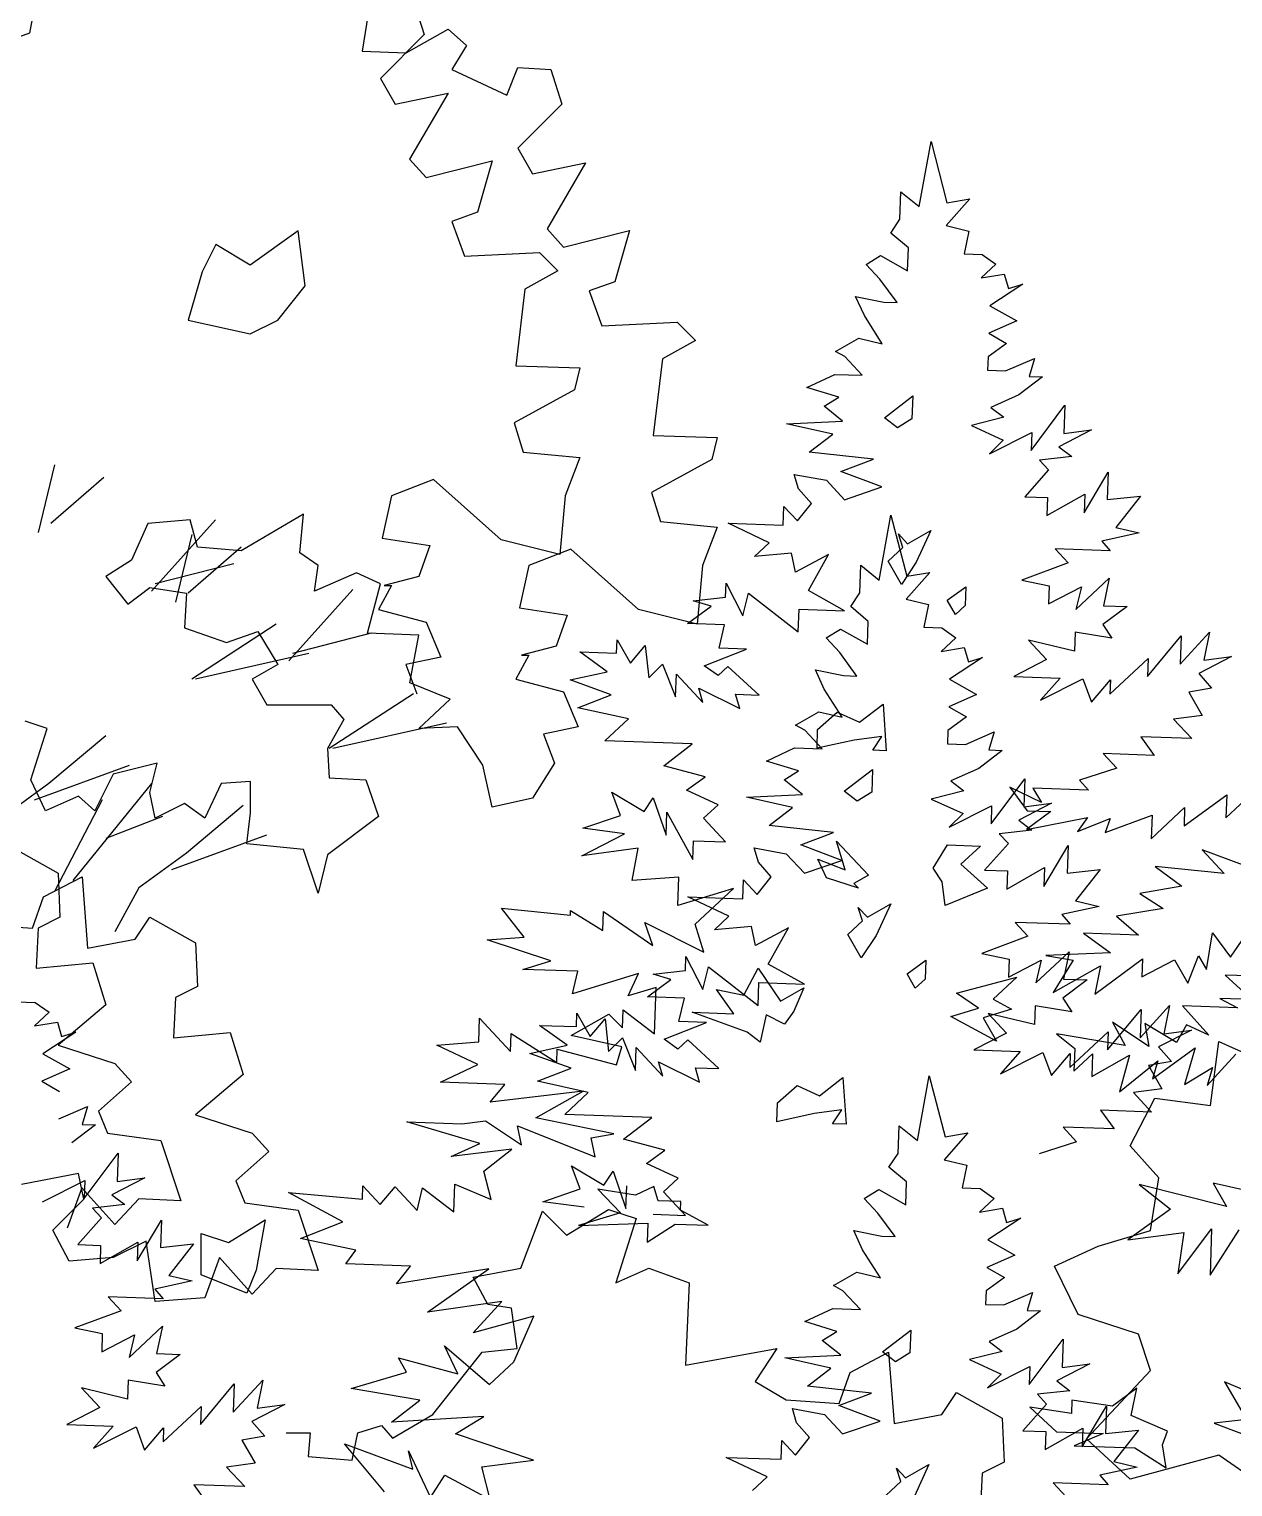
# Model space of a CAD drawing. Header units: inches. Extents: x 11.9 to 85.3, y 21.1 to 37.4.
# Drawn here: x 17.5778 to 17.8891, y 22.9887 to 23.3657 of the extents above; entities that cross this region are included whole.
import ezdxf

# ---------------------------------------------------------------- set-up
doc = ezdxf.new("R2010")
doc.units = ezdxf.units.IN
doc.header["$MEASUREMENT"] = 0
doc.layers.add('CAY', color=94, linetype='Continuous')
doc.layers.add('CAY-3', color=61, linetype='Continuous')

# ---------------------------------------------------------------- blocks, each defined once
blk = doc.blocks.new('A$C76451831')
at = {"layer": 'CAY'}
for p, q in [((2471.78, 2031.89), (2478.52, 2069.28)), ((2478.52, 2069.28), (2487.71, 2034.06)), ((2460.65, 2024.58), (2461.2, 2040.42)), ((2461.2, 2040.42), (2471.78, 2031.89)), ((2500.93, 2036.32), (2487.25, 2020.93)), ((2487.71, 2034.06), (2500.93, 2036.32)), ((2455.38, 2016.6), (2460.65, 2024.58)), ((2465.51, 2008.09), (2455.38, 2016.6)), ((2487.25, 2020.93), (2500.28, 2017.75)), ((2500.28, 2017.75), (2497.56, 2004.7)), ((2465.05, 1994.95), (2465.51, 2008.09)), ((2441.16, 1998.51), (2449.49, 2003.66)), ((2449.49, 2003.66), (2465.05, 1994.95)), ((2497.56, 2004.7), (2507.97, 2004.34)), ((2507.97, 2004.34), (2515.93, 1998.62)), ((2449.02, 1990.07), (2441.16, 1998.51)), ((2515.93, 1998.62), (2507.5, 1990.75)), ((2507.5, 1990.75), (2520.72, 1993.01)), ((2520.72, 1993.01), (2523.15, 1984.77)), ((2458.97, 1976.58), (2449.02, 1990.07)), ((2531.39, 1987.2), (2512.38, 1974.72)), ((2523.15, 1984.77), (2531.39, 1987.2)), ((2435.08, 1980.13), (2451.28, 1976.85)), ((2440.13, 1969.08), (2435.08, 1980.13)), ((2451.28, 1976.85), (2458.97, 1976.58)), ((2512.38, 1974.72), (2527.93, 1966.01)), ((2450.44, 1952.85), (2440.13, 1969.08)), ((2527.93, 1966.01), (2511.82, 1958.87)), ((2511.82, 1958.87), (2522.04, 1953.07)), ((2423.54, 1948.35), (2436.95, 1956.04)), ((2428.88, 1945.44), (2423.54, 1948.35)), ((2436.95, 1956.04), (2450.44, 1952.85)), ((2522.04, 1953.07), (2511.35, 1945.28)), ((2438.93, 1934.67), (2428.88, 1945.44)), ((2511.35, 1945.28), (2511.08, 1937.59)), ((2521.49, 1937.22), (2538.05, 1944.35)), ((2538.05, 1944.35), (2534.97, 1934.03)), ((2406.96, 1927.62), (2423.09, 1935.22)), ((2423.09, 1935.22), (2438.93, 1934.67)), ((2511.08, 1937.59), (2521.49, 1937.22)), ((2542.67, 1933.76), (2529.16, 1923.36)), ((2534.97, 1934.03), (2542.67, 1933.76)), ((2425.34, 1921.99), (2406.96, 1927.62)), ((2529.16, 1923.36), (2513.05, 1916.21)), ((2417.01, 1916.85), (2425.34, 1921.99)), ((2427.58, 1908.32), (2417.01, 1916.85)), ((2513.05, 1916.21), (2520.56, 1910.51)), ((2536.2, 1891.38), (2555.69, 1917.44)), ((2555.69, 1917.44), (2555.12, 1901.14)), ((2395.35, 1906.72), (2427.58, 1908.32)), ((2421.88, 1900.81), (2395.35, 1906.72)), ((2520.56, 1910.51), (2501.81, 1905.72)), ((2408.38, 1890.4), (2421.88, 1900.81)), ((2501.81, 1905.72), (2520.1, 1897.38)), ((2512.12, 1889.5), (2536.57, 1901.79)), ((2536.57, 1901.79), (2536.2, 1891.38)), ((2571.06, 1903.31), (2552.14, 1893.54)), ((2555.12, 1901.14), (2571.06, 1903.31)), ((2445.4, 1886.39), (2408.38, 1890.4)), ((2520.1, 1897.38), (2512.12, 1889.5)), ((2552.14, 1893.54), (2559.64, 1887.84)), ((2426.57, 1879.34), (2445.4, 1886.39)), ((2559.64, 1887.84), (2540.99, 1885.77)), ((2540.99, 1885.77), (2546.23, 1880.15)), ((2402.2, 1869.31), (2399.77, 1877.55)), ((2399.77, 1877.55), (2418.24, 1874.19)), ((2418.24, 1874.19), (2428.72, 1862.94)), ((2450.28, 1870.35), (2426.57, 1879.34)), ((2546.23, 1880.15), (2532.55, 1864.76)), ((2566.67, 1855.41), (2580.63, 1878.94)), ((2580.63, 1878.94), (2580.08, 1863.1)), ((2409.61, 1860.89), (2402.2, 1869.31)), ((2428.72, 1862.94), (2450.28, 1870.35)), ((2532.55, 1864.76), (2545.68, 1864.3)), ((2545.31, 1853.88), (2567.05, 1866.27)), ((2545.68, 1864.3), (2545.31, 1853.88)), ((2567.05, 1866.27), (2566.67, 1855.41)), ((2580.08, 1863.1), (2599.18, 1865.15)), ((2599.18, 1865.15), (2584.95, 1847.06)), ((2393.31, 1848.31), (2393.69, 1859.18)), ((2393.69, 1859.18), (2401.56, 1850.74)), ((2401.56, 1850.74), (2409.61, 1860.89)), ((2361.63, 1849.42), (2393.31, 1848.31)), ((2385.26, 1838.17), (2361.63, 1849.42)), ((2598.44, 1843.87), (2576.97, 1839.18)), ((2576.97, 1839.18), (2581.76, 1833.57)), ((2584.95, 1847.06), (2598.44, 1843.87)), ((2376.83, 1830.3), (2385.26, 1838.17)), ((2581.76, 1833.57), (2550.08, 1834.68)), ((2550.08, 1834.68), (2557.51, 1826.71)), ((5942.98, 1269.38), (5949.73, 1306.77)), ((5949.73, 1306.77), (5958.92, 1271.55)), ((5931.85, 1262.06), (5932.41, 1277.91)), ((5932.41, 1277.91), (5942.98, 1269.38)), ((5972.14, 1273.8), (5958.46, 1258.41)), ((5958.92, 1271.55), (5972.14, 1273.8)), ((5926.59, 1254.09), (5931.85, 1262.06)), ((5936.72, 1245.57), (5926.59, 1254.09)), ((5958.46, 1258.41), (5971.49, 1255.24)), ((5971.49, 1255.24), (5968.77, 1242.19)), ((5936.26, 1232.44), (5936.72, 1245.57)), ((5912.36, 1236), (5920.7, 1241.15)), ((5920.23, 1227.56), (5912.36, 1236)), ((5920.7, 1241.15), (5936.26, 1232.44)), ((5968.77, 1242.19), (5979.18, 1241.82)), ((5987.14, 1236.11), (5978.71, 1228.24)), ((5979.18, 1241.82), (5987.14, 1236.11)), ((5930.18, 1214.07), (5920.23, 1227.56)), ((5978.71, 1228.24), (5991.93, 1230.5)), ((5991.93, 1230.5), (5994.36, 1222.25)), ((6002.6, 1224.69), (5983.58, 1212.2)), ((5994.36, 1222.25), (6002.6, 1224.69)), ((5906.28, 1217.62), (5922.48, 1214.34)), ((5911.34, 1206.57), (5906.28, 1217.62)), ((5922.48, 1214.34), (5930.18, 1214.07)), ((5983.58, 1212.2), (5999.14, 1203.5)), ((5921.65, 1190.34), (5911.34, 1206.57)), ((5999.14, 1203.5), (5983.03, 1196.36)), ((5894.75, 1185.84), (5908.16, 1193.53)), ((5908.16, 1193.53), (5921.65, 1190.34)), ((5983.03, 1196.36), (5993.25, 1190.56)), ((5900.09, 1182.93), (5894.75, 1185.84)), ((5993.25, 1190.56), (5982.56, 1182.77)), ((5910.13, 1172.16), (5900.09, 1182.93)), ((5982.56, 1182.77), (5982.29, 1175.08)), ((5992.7, 1174.71), (6009.26, 1181.84)), ((6009.26, 1181.84), (6006.18, 1171.52)), ((5878.17, 1165.11), (5894.29, 1172.71)), ((5894.29, 1172.71), (5910.13, 1172.16)), ((5982.29, 1175.08), (5992.7, 1174.71)), ((6013.87, 1171.25), (6000.37, 1160.84)), ((6006.18, 1171.52), (6013.87, 1171.25)), ((5896.55, 1159.48), (5878.17, 1165.11)), ((5888.21, 1154.33), (5896.55, 1159.48)), ((6000.37, 1160.84), (5984.26, 1153.7)), ((5898.79, 1145.8), (5888.21, 1154.33)), ((5984.26, 1153.7), (5991.76, 1148)), ((6007.41, 1128.86), (6026.9, 1154.93)), ((6026.9, 1154.93), (6026.33, 1138.63)), ((5866.56, 1144.21), (5898.79, 1145.8)), ((5893.09, 1138.3), (5866.56, 1144.21)), ((5991.76, 1148), (5973.02, 1143.21)), ((5973.02, 1143.21), (5991.31, 1134.87)), ((5879.59, 1127.89), (5893.09, 1138.3)), ((5983.33, 1126.99), (6007.77, 1139.28)), ((5991.31, 1134.87), (5983.33, 1126.99)), ((6007.77, 1139.28), (6007.41, 1128.86)), ((6042.27, 1140.79), (6023.35, 1131.03)), ((6026.33, 1138.63), (6042.27, 1140.79)), ((5916.61, 1123.88), (5879.59, 1127.89)), ((6030.85, 1125.33), (6012.2, 1123.26)), ((6023.35, 1131.03), (6030.85, 1125.33)), ((5897.78, 1116.83), (5916.61, 1123.88)), ((6017.44, 1117.63), (6003.76, 1102.25)), ((6012.2, 1123.26), (6017.44, 1117.63)), ((5443.64, 1115.32), (5470, 1100.55)), ((5870.98, 1115.04), (5889.44, 1111.68)), ((5873.41, 1106.8), (5870.98, 1115.04)), ((5889.44, 1111.68), (5899.93, 1100.43)), ((5921.48, 1107.84), (5897.78, 1116.83)), ((6037.87, 1092.89), (6051.84, 1116.43)), ((6051.84, 1116.43), (6051.28, 1100.59)), ((5470, 1100.55), (5471.06, 1075.24)), ((5880.82, 1098.38), (5873.41, 1106.8)), ((5899.93, 1100.43), (5921.48, 1107.84)), ((6003.76, 1102.25), (6016.89, 1101.79)), ((6016.52, 1091.37), (6038.25, 1103.76)), ((6016.89, 1101.79), (6016.52, 1091.37)), ((6038.25, 1103.76), (6037.87, 1092.89)), ((6051.28, 1100.59), (6070.39, 1102.64)), ((6070.39, 1102.64), (6056.16, 1084.55)), ((5864.52, 1085.8), (5864.9, 1096.67)), ((5864.9, 1096.67), (5872.76, 1088.23)), ((5872.76, 1088.23), (5880.82, 1098.38)), ((5856.47, 1075.66), (5832.84, 1086.91)), ((5832.84, 1086.91), (5864.52, 1085.8)), ((6056.16, 1084.55), (6069.65, 1081.36)), ((5471.06, 1075.24), (5458.4, 1068.91)), ((5848.03, 1067.79), (5856.47, 1075.66)), ((6069.65, 1081.36), (6048.18, 1076.67)), ((6048.18, 1076.67), (6052.97, 1071.06)), ((5458.4, 1068.91), (5457.35, 1045.71)), ((5869.4, 1069.76), (5848.03, 1067.79)), ((5871.74, 1058.8), (5869.4, 1069.76)), ((5890.67, 1069.02), (5871.74, 1058.8)), ((5879.07, 1048.12), (5890.67, 1069.02)), ((6052.97, 1071.06), (6021.29, 1072.17)), ((6021.29, 1072.17), (6028.72, 1064.2)), ((6028.72, 1064.2), (6002.09, 1054.25)), ((5831.36, 1044.35), (5831.64, 1052.5)), ((5831.64, 1052.5), (5841.4, 1033.57)), ((6002.09, 1054.25), (6017.83, 1050.98)), ((6017.83, 1050.98), (6017.47, 1040.57)), ((6017.47, 1040.57), (6036.39, 1050.33)), ((6033.21, 1037.3), (6052.42, 1055.21)), ((6036.39, 1050.33), (6033.21, 1037.3)), ((6052.42, 1055.21), (6049.15, 1039.46)), ((5457.35, 1045.71), (5490.04, 1048.87)), ((5490.04, 1048.87), (5497.42, 1024.62)), ((5812.7, 1042.28), (5831.36, 1044.35)), ((5823.02, 1039.2), (5812.7, 1042.28)), ((5841.4, 1033.57), (5844.58, 1046.6)), ((5844.58, 1046.6), (5873.25, 1024.3)), ((5899.96, 1036.51), (5879.07, 1048.12)), ((5809.53, 1029.24), (5823.02, 1039.2)), ((5873.25, 1024.3), (5873.71, 1037.43)), ((5873.71, 1037.43), (5899.96, 1036.51)), ((6062.73, 1038.99), (6048.77, 1028.59)), ((6049.15, 1039.46), (6062.73, 1038.99)), ((5446.38, 1026.44), (5456.79, 1026.07)), ((5456.79, 1026.07), (5464.75, 1020.36)), ((5497.42, 1024.62), (5470, 1001.41)), ((5830.8, 1028.5), (5809.53, 1029.24)), ((5827.61, 1015.01), (5830.8, 1028.5)), ((6048.77, 1028.59), (6053.93, 1020.71)), ((5464.75, 1020.36), (5456.32, 1012.49)), ((5768.6, 1012.08), (5768.87, 1019.78)), ((5768.87, 1019.78), (5776.56, 1006.37)), ((5776.56, 1006.37), (5785.07, 1016.5)), ((5785.07, 1016.5), (5787.13, 997.84)), ((6005.86, 1019.66), (6016.35, 1008.42)), ((6032.38, 1013.3), (6005.86, 1019.66)), ((6032.76, 1024.17), (6032.38, 1013.3)), ((6053.93, 1020.71), (6032.76, 1024.17)), ((6074.46, 998.68), (6093.86, 1022.03)), ((6093.29, 1005.73), (6110.24, 1024.18)), ((6093.86, 1022.03), (6093.29, 1005.73)), ((6110.24, 1024.18), (6106.96, 1007.97)), ((5456.32, 1012.49), (5469.54, 1014.75)), ((5480.21, 1008.94), (5461.2, 996.45)), ((5469.54, 1014.75), (5471.97, 1006.5)), ((5471.97, 1006.5), (5480.21, 1008.94)), ((5747.33, 1012.83), (5768.6, 1012.08)), ((5763.24, 1001.39), (5747.33, 1012.83)), ((5819.1, 1004.88), (5843.45, 1014.46)), ((5843.45, 1014.46), (5827.61, 1015.01)), ((6016.35, 1008.42), (5997.43, 998.65)), ((6052.81, 988.56), (6074.83, 1009.1)), ((6074.83, 1009.1), (6074.46, 998.68)), ((6122.9, 1010.14), (6103.98, 1000.37)), ((6106.96, 1007.97), (6122.9, 1010.14)), ((5470, 1001.41), (5502.7, 990.87)), ((5741.78, 996.7), (5763.24, 1001.39)), ((5787.13, 997.84), (5795.11, 1005.72)), ((5795.11, 1005.72), (5802.61, 986.87)), ((5802.61, 986.87), (5803.07, 1000)), ((5803.07, 1000), (5818.36, 983.6)), ((5827.06, 999.16), (5819.1, 1004.88)), ((5832.68, 1004.41), (5827.06, 999.16)), ((5850.68, 987.91), (5832.68, 1004.41)), ((6103.98, 1000.37), (6111.38, 991.95)), ((5461.2, 996.45), (5476.75, 987.75)), ((5765.5, 988.16), (5741.78, 996.7)), ((5818.36, 983.6), (5815.93, 991.84)), ((5815.93, 991.84), (5839.54, 980.14)), ((5997.43, 998.65), (6024.13, 997.72)), ((6024.13, 997.72), (6012.81, 984.97)), ((6012.81, 984.97), (6037.25, 997.26)), ((6037.25, 997.26), (6042.23, 983.94)), ((6042.23, 983.94), (6053.09, 996.71)), ((6053.09, 996.71), (6052.81, 988.56)), ((6111.38, 991.95), (6098.16, 989.69)), ((5476.75, 987.75), (5460.64, 980.61)), ((5502.7, 990.87), (5512.19, 980.32)), ((5746.21, 980.68), (5765.5, 988.16)), ((5839.54, 980.14), (5837.1, 988.38)), ((5837.1, 988.38), (5850.68, 987.91)), ((6098.16, 989.69), (6105.85, 976.28)), ((5460.64, 980.61), (5470.86, 974.81)), ((5512.19, 980.32), (5493.21, 963.44)), ((5775.43, 974.22), (5746.21, 980.68)), ((5761.85, 961.55), (5775.43, 974.22)), ((6105.85, 976.28), (6089.46, 974.13)), ((6089.46, 974.13), (6099.95, 962.89)), ((5470.31, 958.96), (5486.87, 966.09)), ((5486.87, 966.09), (5483.79, 955.77)), ((5493.21, 963.44), (5498.48, 950.79)), ((5812.09, 959.79), (5761.85, 961.55)), ((5795.79, 947.21), (5812.09, 959.79)), ((6070.53, 963.91), (6078.31, 953.21)), ((6099.95, 962.89), (6070.53, 963.91)), ((5491.49, 955.5), (5477.98, 945.09)), ((5483.79, 955.77), (5491.49, 955.5)), ((5498.48, 950.79), (5529.07, 946.57)), ((6078.31, 953.21), (6048.89, 954.24)), ((6048.89, 954.24), (6056.75, 945.81)), ((5529.07, 946.57), (5540.67, 911.76)), ((5819.59, 940.94), (5795.79, 947.21)), ((5808.89, 933.16), (5819.59, 940.94)), ((6056.75, 945.81), (6035.21, 938.85)), ((5485.02, 913.12), (5504.51, 939.18)), ((5504.51, 939.18), (5503.94, 922.88)), ((5827.18, 924.81), (5808.89, 933.16)), ((5519.88, 925.04), (5500.96, 915.28)), ((5503.94, 922.88), (5519.88, 925.04)), ((5770.77, 918.62), (5765.8, 931.94)), ((5765.8, 931.94), (5784.45, 920.86)), ((5784.45, 920.86), (5789.71, 928.84)), ((5789.71, 928.84), (5797.11, 907.27)), ((5818.75, 916.95), (5827.18, 924.81)), ((5460.94, 911.24), (5485.39, 923.53)), ((5483.71, 919.15), (5475.28, 895.94)), ((5502.7, 898.05), (5483.71, 919.15)), ((5485.39, 923.53), (5485.02, 913.12)), ((5749.22, 911.21), (5770.77, 918.62)), ((5797.11, 907.27), (5797.57, 920.4)), ((5831.42, 903.36), (5818.75, 916.95)), ((5508.46, 909.58), (5489.81, 907.51)), ((5489.81, 907.51), (5495.05, 901.89)), ((5500.96, 915.28), (5508.46, 909.58)), ((5516.41, 912.82), (5502.7, 898.05)), ((5540.67, 911.76), (5516.41, 912.82)), ((5773.13, 908.11), (5749.22, 911.21)), ((5495.05, 901.89), (5481.37, 886.5)), ((5515.49, 877.14), (5529.45, 900.68)), ((5529.45, 900.68), (5528.9, 884.84)), ((5812.86, 904), (5831.42, 903.36)), ((5481.37, 886.5), (5494.5, 886.04)), ((5494.14, 875.62), (5515.87, 888.01)), ((5494.5, 886.04), (5494.14, 875.62)), ((5515.87, 888.01), (5515.49, 877.14)), ((5528.9, 884.84), (5548, 886.89)), ((5548, 886.89), (5533.78, 868.8)), ((5547.26, 865.61), (5525.8, 860.92)), ((5533.78, 868.8), (5547.26, 865.61)), ((5525.8, 860.92), (5530.59, 855.31)), ((5506.33, 848.45), (5479.7, 838.5)), ((5498.9, 856.42), (5506.33, 848.45)), ((5530.59, 855.31), (5498.9, 856.42)), ((5479.7, 838.5), (5495.44, 835.23)), ((5495.44, 835.23), (5495.08, 824.82)), ((5495.08, 824.82), (5514, 834.58)), ((5510.83, 821.55), (5530.03, 839.46)), ((5514, 834.58), (5510.83, 821.55)), ((5530.03, 839.46), (5526.76, 823.71)), ((5540.34, 823.24), (5526.38, 812.84)), ((5526.76, 823.71), (5540.34, 823.24)), ((5510.37, 808.42), (5509.99, 797.55)), ((5531.55, 804.96), (5510.37, 808.42)), ((5526.38, 812.84), (5531.55, 804.96)), ((5552.08, 782.93), (5571.47, 806.28)), ((5570.9, 789.98), (5587.86, 808.43)), ((5571.47, 806.28), (5570.9, 789.98)), ((5587.86, 808.43), (5584.57, 792.23)), ((5509.99, 797.55), (5483.48, 803.92)), ((5483.48, 803.92), (5493.96, 792.67)), ((5493.96, 792.67), (5475.04, 782.9)), ((5530.42, 772.81), (5552.44, 793.35)), ((5552.44, 793.35), (5552.08, 782.93)), ((5600.51, 794.39), (5581.59, 784.62)), ((5584.57, 792.23), (5600.51, 794.39)), ((5475.04, 782.9), (5501.74, 781.97)), ((5501.74, 781.97), (5490.42, 769.22)), ((5490.42, 769.22), (5514.87, 781.51)), ((5514.87, 781.51), (5519.84, 768.19)), ((5581.59, 784.62), (5589, 776.2)), ((5519.84, 768.19), (5530.71, 780.96)), ((5530.71, 780.96), (5530.42, 772.81)), ((5589, 776.2), (5575.78, 773.95)), ((5575.78, 773.95), (5583.47, 760.53)), ((5583.47, 760.53), (5567.08, 758.38)), ((5567.08, 758.38), (5577.56, 747.14)), ((5577.56, 747.14), (5548.14, 748.16)), ((5548.14, 748.16), (5555.93, 737.47))]:
    blk.add_line(p, q, dxfattribs=at)
for points in [[(2451.67, 1910.2), (2467.97, 1922.77), (2467.51, 1909.64), (2459.17, 1904.49)], [(2453.77, 1827.61), (2462.2, 1835.48), (2459.75, 1843.27), (2464.99, 1837.65), (2478.4, 1845.34), (2470.06, 1827.05), (2461.46, 1814.2)], [(1109.93, 1128.8), (1105.97, 1160.49), (1078.25, 1140.68), (1058.46, 1152.57), (1050.54, 1136.72), (1042.62, 1109), (1078.25, 1101.08), (1094.09, 1109)], [(5922.87, 1147.68), (5939.17, 1160.26), (5938.72, 1147.13), (5930.38, 1141.98)], [(5924.98, 1065.1), (5933.41, 1072.97), (5930.96, 1080.76), (5936.2, 1075.14), (5949.61, 1082.83), (5941.27, 1064.53), (5932.66, 1051.69)], [(1443.61, 1052.71), (1459.91, 1065.28), (1459.45, 1052.15), (1451.12, 1047)], [(1445.71, 970.13), (1454.15, 977.99), (1451.7, 985.78), (1456.94, 980.16), (1470.35, 987.85), (1462.01, 969.56), (1453.4, 956.71)], [(5923.88, 955.89), (5916.19, 956.16), (5921.45, 964.13), (5905.51, 961.97), (5884.05, 957.28), (5884.43, 968.14), (5895.66, 978.18), (5908.59, 972.29), (5922.1, 982.7)], [(5552.38, 869.17), (5552.38, 892.93), (5568.21, 887.65), (5589.33, 900.85), (5584.05, 871.81), (5578.77, 858.61)], [(1444.62, 860.91), (1436.93, 861.18), (1442.19, 869.16), (1426.25, 866.99), (1404.79, 862.3), (1405.17, 873.17), (1416.4, 883.2), (1429.33, 877.31), (1442.84, 887.72)], [(1428.71, 781.68), (1410.34, 787.76), (1405.28, 798.36), (1420.93, 792.38), (1416.07, 808.87), (1434.41, 789.19), (1426.09, 784.49)], [(1476.88, 785.44), (1471.71, 793.32), (1479.88, 806.64), (1498.89, 805.98), (1487.65, 795.49), (1503.03, 781.8), (1478.67, 771.77)], [(1364.64, 698.69), (1332.87, 710.23), (1356.86, 709.39), (1346.92, 723.33), (1362.67, 720.07), (1370.91, 735.64), (1383.84, 716.61), (1397.25, 724.3), (1391.35, 710.9), (1386.1, 703.38), (1375.41, 708.74), (1372.14, 692.99)], [(1485.06, 721.23), (1519.82, 730.44), (1506.23, 717.77), (1516.91, 711.96), (1500.42, 707.09), (1508.11, 693.68), (1481.87, 707.74), (1497.9, 712.62)], [(1313.22, 601.66), (1310.78, 609.9), (1300.19, 604.83), (1278.56, 608.31), (1291.67, 594.7), (1267.4, 587.39), (1307.33, 588.72), (1306.95, 577.85), (1323.17, 588.16), (1342.18, 587.5), (1326.17, 596.22), (1326.34, 601.2)], [(1603.76, 460.95), (1606.76, 469.01), (1585.77, 477.9), (1589.04, 493.65), (1575.08, 483.26), (1551.64, 486.8), (1551.37, 479.1), (1527.48, 482.66), (1542.84, 468.52), (1569.55, 467.59), (1552.99, 460.46), (1587.84, 459.24), (1606.01, 447.73)]]:
    blk.add_lwpolyline(points, close=True, dxfattribs=at)
for points in [[(5674.61, 1603.64), (5680.94, 1583.6), (5655.63, 1558.29), (5664.07, 1543.52), (5694.65, 1549.85), (5672.5, 1511.88), (5682, 1501.33), (5719.96, 1510.83), (5711.53, 1481.3), (5696.76, 1476.02), (5704.14, 1455.98), (5747.39, 1458.09), (5757.93, 1447.55), (5738.95, 1437), (5733.67, 1392.7), (5770.59, 1391.65), (5767.42, 1378.99), (5732.62, 1360.01), (5737.89, 1343.13), (5770.59, 1339.97), (5762.15, 1317.82), (5758.99, 1284.07), (5725.24, 1292.51), (5686.21, 1327.31), (5661.96, 1317.82), (5656.68, 1293.56), (5684.1, 1289.34), (5677.78, 1271.41), (5657.74, 1266.14), (5661.96, 1266.14), (5654.57, 1252.43), (5682, 1245.05), (5690.43, 1225.01), (5670.39, 1220.79), (5676.72, 1203.91)], [(1146.97, 1290.31), (1142.75, 1263.94), (1168.06, 1262.89), (1192.32, 1276.6), (1202.86, 1267.11), (1194.43, 1253.4), (1226.07, 1238.63), (1232.4, 1254.45), (1251.38, 1253.4), (1257.71, 1233.36), (1232.4, 1208.05), (1240.83, 1193.28), (1271.42, 1199.61), (1249.27, 1161.64), (1258.76, 1151.09), (1296.73, 1160.59), (1288.29, 1131.05), (1273.53, 1125.78), (1280.91, 1105.74), (1324.15, 1107.85), (1334.7, 1097.3), (1315.72, 1086.76), (1310.44, 1042.46), (1347.36, 1041.41), (1344.19, 1028.75), (1309.39, 1009.77), (1314.66, 992.89), (1347.36, 989.73), (1338.92, 967.58), (1335.75, 933.83), (1302, 942.27), (1262.98, 977.07), (1238.72, 967.58), (1233.45, 943.32), (1260.87, 939.1), (1254.54, 921.17), (1234.5, 915.9), (1238.72, 915.9), (1231.34, 902.19), (1258.76, 894.8), (1267.2, 874.77), (1247.16, 870.55), (1253.49, 853.67)], [(5467.89, 1335.75), (5458.4, 1296.72)], [(5496.37, 1328.37), (5465.78, 1302)], [(5560.71, 1304.11), (5523.79, 1262.97)], [(5571.25, 1278.8), (5525.9, 1267.19)], [(5595.51, 1243.99), (5547, 1212.35)], [(5614.5, 1227.12), (5549.1, 1212.35)], [(1155.56, 433.99), (1132.5, 461.54), (1171.87, 447.02), (1169.52, 457.53), (1182.18, 430.79), (1190.33, 443.66), (1216.58, 429.59), (1211.79, 448.35), (1241.39, 452.3), (1196.6, 467.46), (1212.81, 477.32), (1159.68, 474.19), (1175.98, 486.77), (1136.34, 493.59), (1168.38, 502.9), (1163.69, 511.23), (1197.8, 501.87), (1190.21, 518.01), (1216.17, 495.79), (1230.22, 508.9), (1241.57, 535.25), (1206.79, 525.59), (1223.28, 543.6), (1180.46, 537.39), (1215.78, 562.45), (1162.46, 553.88), (1170.52, 564.03), (1133.41, 565.32), (1139.12, 573.28), (1107.18, 579.84), (1131.53, 589.42), (1100.4, 606.37), (1142.87, 602.62), (1143.13, 610.32), (1153.18, 599.54), (1161.69, 609.67), (1174.36, 596.08), (1177.53, 609.12), (1195.63, 595.34), (1196.18, 611.18), (1217.17, 602.29), (1212.76, 618.77), (1229.06, 631.34), (1194.02, 627.13), (1210.6, 634.71), (1168.43, 647.06), (1200.12, 645.95), (1213.77, 647.74), (1234.59, 633.87), (1232.25, 644.83), (1276.94, 626.95), (1274.6, 637.91), (1287.82, 640.17), (1242.83, 649.45), (1270.11, 664.82), (1216.42, 658.53), (1224.93, 668.66), (1187.81, 669.96), (1209.46, 680.08), (1185.84, 691.33), (1209.92, 693.21), (1210.4, 706.8), (1228.31, 687.58), (1228.67, 698), (1254.82, 681.22), (1255.09, 688.91), (1289.22, 680.02), (1292.3, 690.34), (1263.07, 696.8), (1284.8, 709.18), (1292.68, 701.2), (1293.04, 711.62), (1311.14, 697.84), (1312.07, 724.55), (1296.04, 719.67), (1301.93, 732.61), (1263.9, 720.79), (1267.08, 733.83), (1235.4, 734.94), (1251.43, 739.82), (1214.69, 751.98), (1236.05, 753.5), (1223.04, 770.27), (1262.77, 766.17), (1262.86, 768.88), (1281.49, 757.35), (1281.87, 768.22), (1310.19, 748.64), (1305.67, 761.95), (1339.52, 744.9), (1334.64, 760.94), (1356.65, 781.48), (1324.59, 771.71), (1325.16, 788.02), (1298.36, 786.23), (1301.73, 804.7), (1269.4, 800.39), (1293.86, 813.13), (1269.96, 816.24), (1291.51, 823.64), (1286.54, 836.96), (1305.19, 825.89), (1310.45, 833.86), (1317.85, 812.3), (1318.31, 825.43), (1333.22, 798.16), (1333.6, 809.03), (1352.16, 808.38), (1339.49, 821.97), (1347.92, 829.83), (1329.63, 838.18), (1340.33, 845.97), (1316.53, 852.24), (1332.83, 864.81), (1282.59, 866.57), (1296.17, 879.24), (1266.94, 885.7), (1286.24, 893.19), (1262.52, 901.72), (1283.98, 906.41), (1268.07, 917.85), (1289.34, 917.11), (1289.61, 924.8), (1297.3, 911.39), (1305.81, 921.52), (1307.87, 902.86), (1315.85, 910.74), (1323.35, 891.89), (1323.81, 905.02), (1339.1, 888.62), (1336.67, 896.87), (1360.27, 885.16), (1357.84, 893.41), (1371.42, 892.93), (1353.42, 909.43), (1347.8, 904.19), (1339.84, 909.9), (1364.19, 919.48), (1348.35, 920.03), (1351.54, 933.52), (1330.27, 934.26), (1343.76, 944.22), (1333.44, 947.3), (1352.09, 949.37), (1352.38, 957.52), (1362.14, 938.59), (1365.31, 951.63), (1393.99, 929.32), (1394.45, 942.45), (1420.7, 941.53), (1399.81, 953.14), (1411.41, 974.04), (1392.48, 963.83), (1390.14, 974.79), (1368.77, 972.81), (1377.2, 980.68), (1353.58, 991.93), (1385.26, 990.82), (1385.64, 1001.69), (1393.5, 993.26), (1401.56, 1003.4), (1394.15, 1011.82), (1391.72, 1020.07), (1410.18, 1016.7), (1420.67, 1005.45), (1442.22, 1012.86), (1418.52, 1021.85), (1437.34, 1028.9), (1400.33, 1032.91), (1413.83, 1043.32), (1387.3, 1049.23), (1419.53, 1050.83), (1408.95, 1059.36), (1417.29, 1064.51), (1398.91, 1070.13), (1415.03, 1077.73), (1430.87, 1077.18), (1420.83, 1087.96), (1415.49, 1090.86), (1428.9, 1098.55), (1442.38, 1095.36), (1432.08, 1111.59), (1427.02, 1122.65), (1443.22, 1119.36), (1450.92, 1119.09), (1440.97, 1132.59), (1433.1, 1141.02), (1441.44, 1146.17), (1457, 1137.47), (1457.45, 1150.6), (1447.33, 1159.11), (1452.59, 1167.09), (1453.15, 1182.93), (1463.72, 1174.4), (1470.47, 1211.8), (1479.66, 1176.57), (1492.88, 1178.83), (1479.2, 1163.44), (1492.23, 1160.26), (1489.51, 1147.21), (1499.92, 1146.85), (1507.88, 1141.13), (1499.45, 1133.26), (1512.67, 1135.52), (1515.1, 1127.28), (1523.34, 1129.71), (1504.32, 1117.23), (1519.88, 1108.52), (1503.77, 1101.38), (1513.99, 1095.58), (1503.3, 1087.8), (1503.03, 1080.1), (1513.44, 1079.74), (1530, 1086.86), (1526.92, 1076.54), (1534.61, 1076.28), (1521.11, 1065.87), (1505, 1058.72), (1512.5, 1053.02), (1493.76, 1048.24), (1512.04, 1039.89), (1504.07, 1032.01), (1528.51, 1044.3), (1528.15, 1033.89), (1547.64, 1059.95), (1547.07, 1043.65), (1563, 1045.82), (1544.08, 1036.05), (1551.59, 1030.35), (1532.94, 1028.28), (1538.18, 1022.66), (1524.5, 1007.27), (1537.63, 1006.81), (1537.26, 996.4), (1558.99, 1008.78), (1558.61, 997.92), (1572.58, 1021.46), (1572.02, 1005.61), (1591.13, 1007.66), (1576.9, 989.57), (1590.38, 986.38), (1568.92, 981.69), (1573.71, 976.08), (1542.03, 977.19), (1549.45, 969.22), (1522.82, 959.27), (1538.57, 956), (1538.21, 945.59), (1557.13, 955.36), (1553.95, 942.32), (1573.16, 960.24), (1569.89, 944.48), (1583.47, 944.01), (1569.51, 933.62), (1574.67, 925.73), (1553.49, 929.19), (1553.11, 918.32), (1526.6, 924.69), (1537.08, 913.44), (1518.16, 903.68), (1544.87, 902.74), (1533.55, 889.99), (1557.99, 902.29), (1562.97, 888.96), (1573.83, 901.73), (1573.55, 893.58), (1595.56, 914.12), (1595.2, 903.71), (1614.59, 927.06), (1614.03, 910.76), (1630.98, 929.2), (1627.7, 913), (1643.63, 915.16), (1624.71, 905.4), (1632.12, 896.98), (1618.9, 894.72), (1626.59, 881.3), (1610.2, 879.16), (1620.69, 867.91), (1591.27, 868.94), (1599.05, 858.24), (1569.63, 859.27), (1577.49, 850.83), (1555.95, 843.88), (1561.19, 838.25), (1529.06, 839.38), (1534.21, 831.04), (1515.93, 839.83), (1525.89, 826.34), (1539.46, 825.87), (1525.51, 815.47), (1560.64, 822.41), (1554.93, 814.45), (1573.77, 821.95), (1570.77, 813.89), (1597.85, 823.83), (1597.37, 810.24), (1616.58, 828.16), (1616.22, 817.74), (1640.85, 835.47), (1640.39, 822.34), (1656.79, 837.63)], [(1649.87, 795.26), (1626.6, 803.78), (1639.27, 790.19), (1599.54, 794.3), (1615, 782.88), (1590.84, 778.74), (1604.13, 770.11), (1577.24, 765.61), (1590, 754.74), (1558.32, 755.85), (1573.78, 744.43), (1536.57, 743.01), (1552.33, 740.19), (1540.81, 721.55), (1568.08, 736.92), (1564.79, 720.71), (1592.24, 741.06), (1591.88, 730.65), (1610.8, 740.41), (1618.48, 727), (1624.47, 742.66), (1629.18, 734.79), (1632.64, 755.97), (1643.03, 742.01), (1654, 757.94)], [(1666.65, 730.76), (1639.95, 731.69), (1655.31, 717.55), (1636.76, 718.2), (1646.99, 712.86), (1615.31, 713.96), (1630.58, 697.11), (1617.65, 703), (1611.85, 692.78), (1593.66, 703.84), (1595.92, 690.61), (1575.1, 704.49), (1582.34, 691.09), (1542.7, 697.91), (1553.28, 689.38), (1552.82, 676.25), (1563.59, 686.3), (1563.13, 673.17), (1584.86, 685.56), (1579.14, 664.45), (1601.06, 682.27), (1597.98, 671.95), (1622.62, 689.68), (1616.44, 668.59), (1632.65, 678.45), (1629.57, 668.13), (1646.06, 686.14)], [(1659.57, 605.88), (1633.04, 611.8), (1640.73, 598.38), (1590.42, 611.02), (1608.5, 596.79), (1583.86, 579.06), (1616.19, 583.37), (1612.63, 559.47), (1632.12, 585.53), (1631.19, 558.82), (1647.96, 584.98)], [(1681.44, 479.55), (1639.47, 497.33), (1652.3, 475.58), (1633.65, 473.51), (1657.35, 464.52)], [(5497.42, 1179.65), (5464.73, 1152.23), (5437.31, 1132.19), (5423.6, 1106.88)], [(5456.29, 1142.74), (5511.14, 1162.78)], [(5963.78, 1034.28), (5959.08, 1042.61), (5969.78, 1050.39), (5969.4, 1039.52), (5963.78, 1034.28)], [(1253.49, 853.67), (1240.83, 833.63), (1217.63, 828.36), (1212.36, 852.62), (1197.59, 874.77), (1175.44, 873.71), (1193.37, 890.59), (1170.17, 900.08), (1175.44, 927.5), (1145.91, 928.55), (1153.29, 957.03), (1139.58, 963.36), (1115.32, 952.81), (1117.43, 967.58), (1106.89, 974.96), (1109, 997.11), (1073.14, 976.02), (1047.82, 978.12), (1043.61, 993.94), (1019.35, 991.84), (1009.86, 970.74), (995.09, 961.25), (1007.75, 945.43), (1020.4, 954.92), (1041.5, 951.76), (1040.44, 931.72), (1064.7, 923.28), (1082.63, 929.61), (1094.23, 910.62), (1079.47, 902.19), (1087.9, 887.42), (1124.82, 887.42), (1132.2, 878.98), (1122.71, 862.11), (1123.76, 845.23), (1144.86, 844.18), (1152.24, 823.09), (1122.71, 800.94), (1117.43, 778.79), (1109, 804.1), (1076.3, 807.27), (1078.41, 825.19), (1078.41, 843.12), (1061.54, 842.07), (1052.04, 822.03), (1040.44, 830.47), (1023.57, 822.03), (1020.4, 836.8), (1024.62, 853.67), (999.31, 847.34), (988.76, 826.25), (979.27, 834.69), (960.29, 826.25), (951.85, 844.18), (961.34, 873.71), (948.68, 877.93)], [(1044.66, 985.51), (1035.17, 946.48)], [(1073.14, 978.12), (1042.55, 951.76)], [(1137.47, 953.87), (1100.56, 912.73)], [(1484.52, 939.3), (1479.82, 947.63), (1490.52, 955.41), (1490.14, 944.55), (1484.52, 939.3)], [(1148.02, 928.55), (1102.67, 916.95)], [(1172.28, 893.75), (1123.76, 862.11)], [(1191.26, 876.87), (1125.87, 862.11)], [(922.32, 760.86), (952.9, 758.75), (959.23, 776.68), (981.38, 788.28), (984.54, 747.15), (1011.97, 752.42), (1020.4, 765.08), (1046.77, 750.31), (1047.82, 725), (1035.17, 718.67), (1034.11, 695.47), (1066.81, 698.63), (1074.19, 674.37), (1046.77, 651.17), (1079.47, 640.62), (1088.96, 630.08), (1069.97, 613.2), (1075.25, 600.55), (1105.83, 596.33), (1117.43, 561.52), (1093.18, 562.58), (1079.47, 547.81), (1060.48, 568.91), (1052.04, 545.7), (1023.57, 543.59), (1018.29, 578.4), (999.31, 568.91), (974, 566.8), (964.5, 584.73), (982.43, 602.66), (979.27, 617.42), (946.57, 611.09)], [(1021.46, 842.07), (976.11, 786.17)], [(992.98, 832.58), (965.56, 779.84)], [(1027.79, 823.09), (995.09, 810.43)], [(1074.19, 829.41), (1041.5, 801.99), (1014.07, 781.95), (1000.36, 756.64)], [(1033.06, 792.5), (1087.9, 812.54)]]:
    blk.add_lwpolyline(points, dxfattribs=at)
at = {"layer": 'CAY-3'}
for p, q in [((2432.58, 68.51), (2426.09, 33.71)), ((2426.09, 33.71), (2398.38, 23.69))]:
    blk.add_line(p, q, dxfattribs=at)
for points in [[(6161.86, 749.13), (6138.67, 765.25), (6087.57, 751.49), (6062.41, 774.69), (6099.36, 814.01), (6092.29, 834.85), (6057.7, 846.26), (6043.94, 874.18), (6069.1, 885.58), (6099.36, 894.63), (6104.08, 924.91), (6087.57, 943.39), (6101.72, 970.92), (6133.95, 966.59), (6138.67, 1003.56), (6175.62, 987.04)], [(5601.46, 778.11), (5615.17, 778.11), (5614.12, 764.39), (5639.43, 762.29), (5642.59, 778.11), (5656.3, 782.32), (5662.63, 774.94), (5685.84, 788.65), (5714.31, 824.51), (5734.35, 826.62), (5731.19, 849.82), (5717.48, 851.93), (5709.04, 867.75), (5736.46, 873.03), (5749.12, 905.72), (5762.83, 892.01), (5787.09, 906.78), (5802.91, 901.5), (5791.3, 864.59), (5810.29, 873.03), (5833.49, 864.59), (5831.38, 817.13), (5884.12, 826.62), (5871.46, 807.64), (5889.39, 797.09), (5919.98, 794.98), (5926.3, 812.91), (5948.45, 824.51), (5951.62, 783.38), (5979.04, 788.65), (5987.48, 801.31), (6013.84, 786.54), (6014.9, 761.23), (6002.24, 754.9), (6001.19, 731.7)]]:
    blk.add_lwpolyline(points, dxfattribs=at)

msp = doc.modelspace()

# ---------------------------------------------------------------- block references
at = {"layer": 'CAY', "xscale": 0.0004489089019145984, "yscale": 0.0004489089019145984, "zscale": 0.0004489089019145984}
for p in [(16.48885, 23.34953), (17.15095, 22.79263), (15.12979, 22.65341), (16.69793, 22.16613)]:
    msp.add_blockref('A$C76451831', p, dxfattribs=at)

doc.saveas('drawing.dxf')
